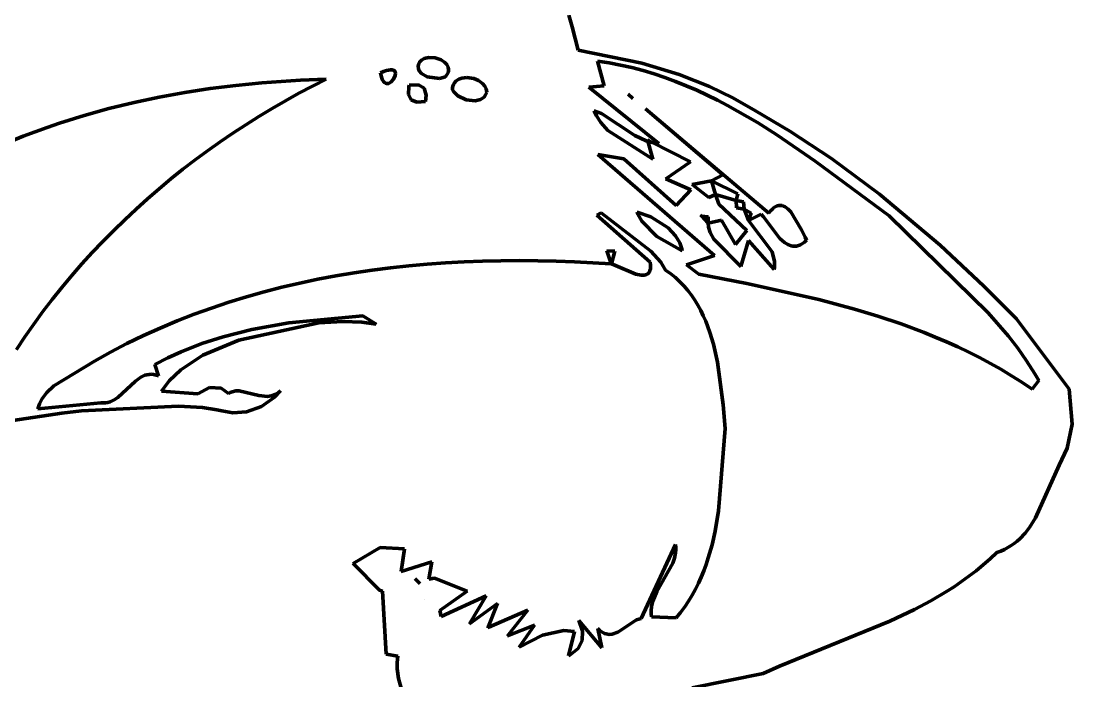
# Model space of a CAD drawing. Header units: millimetres. Extents: x 0 to 10.4, y 0 to 8.6.
# Drawn here: x 6.874 to 8.348, y 3.354 to 4.279 of the extents above; entities that cross this region are included whole.
import ezdxf

# ---------------------------------------------------------------- set-up
doc = ezdxf.new("R2010")
doc.units = ezdxf.units.MM
doc.layers.add('color#010101ff', color=7, linetype='CONTINUOUS', lineweight=100)
doc.layers.add('color#ffffffff', color=7, linetype='CONTINUOUS', lineweight=100)

msp = doc.modelspace()

# ---------------------------------------------------------------- linework, layer by layer
at = {"layer": 'color#010101ff'}
for p, q in [((7.6422, 4.2873), (7.6468, 4.2711)), ((7.6468, 4.2711), (7.6512, 4.2548)), ((7.6512, 4.2548), (7.6552, 4.2384)), ((7.6552, 4.2384), (7.7447, 4.2203)), ((7.4317, 4.2194), (7.4309, 4.2157)), ((7.4325, 4.2214), (7.4317, 4.2194)), ((7.4355, 4.2244), (7.4325, 4.2214)), ((7.4391, 4.2265), (7.4355, 4.2244)), ((7.4454, 4.2281), (7.4391, 4.2265)), ((7.4545, 4.2277), (7.4454, 4.2281)), ((7.463, 4.2246), (7.4545, 4.2277)), ((7.4683, 4.221), (7.463, 4.2246)), ((7.4709, 4.218), (7.4683, 4.221)), ((7.4727, 4.2147), (7.4709, 4.218)), ((7.6987, 4.2205), (7.6825, 4.223)), ((7.6825, 4.223), (7.6918, 4.1884)), ((7.7148, 4.2175), (7.6987, 4.2205)), ((7.7306, 4.2139), (7.7148, 4.2175)), ((7.7447, 4.2203), (7.7971, 4.2043)), ((7.3824, 4.2083), (7.3782, 4.2064)), ((7.3782, 4.2064), (7.3789, 4.2023)), ((7.3789, 4.2023), (7.3798, 4.199)), ((7.3862, 4.2097), (7.3824, 4.2083)), ((7.3893, 4.2105), (7.3862, 4.2097)), ((7.392, 4.2109), (7.3893, 4.2105)), ((7.3942, 4.2109), (7.392, 4.2109)), ((7.396, 4.2104), (7.3942, 4.2109)), ((7.3973, 4.2097), (7.396, 4.2104)), ((7.3964, 4.1976), (7.3987, 4.2027)), ((7.3983, 4.2087), (7.3973, 4.2097)), ((7.3988, 4.2074), (7.3983, 4.2087)), ((7.3987, 4.2027), (7.3991, 4.206)), ((7.3991, 4.206), (7.3988, 4.2074)), ((7.4309, 4.2157), (7.4311, 4.2123)), ((7.4311, 4.2123), (7.4323, 4.2093)), ((7.4323, 4.2093), (7.4354, 4.2054)), ((7.4354, 4.2054), (7.4434, 4.2007)), ((7.461, 4.1985), (7.4691, 4.2011)), ((7.4691, 4.2011), (7.4707, 4.2031)), ((7.4707, 4.2031), (7.4719, 4.2052)), ((7.4719, 4.2052), (7.4727, 4.2072)), ((7.4733, 4.2111), (7.4727, 4.2147)), ((7.4727, 4.2072), (7.4732, 4.2091)), ((7.4732, 4.2091), (7.4733, 4.2111)), ((7.7463, 4.2097), (7.7306, 4.2139)), ((7.7617, 4.2051), (7.7463, 4.2097)), ((7.7769, 4.2), (7.7617, 4.2051)), ((7.7971, 4.2043), (7.8395, 4.1875)), ((7.1753, 4.1889), (7.1393, 4.1844)), ((7.2114, 4.1925), (7.1753, 4.1889)), ((7.2656, 4.1962), (7.2114, 4.1925)), ((7.2635, 4.1778), (7.2825, 4.1879)), ((7.3018, 4.1977), (7.2656, 4.1962)), ((7.2825, 4.1879), (7.3018, 4.1977)), ((7.3798, 4.199), (7.3809, 4.1963)), ((7.3809, 4.1963), (7.3821, 4.1943)), ((7.3821, 4.1943), (7.3835, 4.1928)), ((7.3835, 4.1928), (7.3849, 4.1919)), ((7.3849, 4.1919), (7.3864, 4.1914)), ((7.3864, 4.1914), (7.388, 4.1914)), ((7.388, 4.1914), (7.3895, 4.1918)), ((7.3895, 4.1918), (7.3925, 4.1934)), ((7.3925, 4.1934), (7.3964, 4.1976)), ((7.4179, 4.1874), (7.4174, 4.1761)), ((7.4183, 4.1893), (7.4179, 4.1874)), ((7.4313, 4.1896), (7.4183, 4.1893)), ((7.4391, 4.1849), (7.4313, 4.1896)), ((7.4434, 4.2007), (7.461, 4.1985)), ((7.4796, 4.1879), (7.4791, 4.1854)), ((7.4804, 4.19), (7.4796, 4.1879)), ((7.4815, 4.192), (7.4804, 4.19)), ((7.4843, 4.1952), (7.4815, 4.192)), ((7.4879, 4.1976), (7.4843, 4.1952)), ((7.492, 4.1991), (7.4879, 4.1976)), ((7.499, 4.2), (7.492, 4.1991)), ((7.5087, 4.1986), (7.499, 4.2)), ((7.5155, 4.1957), (7.5087, 4.1986)), ((7.5213, 4.1915), (7.5155, 4.1957)), ((7.5242, 4.1879), (7.5213, 4.1915)), ((7.5263, 4.1839), (7.5242, 4.1879)), ((7.6918, 4.1884), (7.6704, 4.1863)), ((7.6704, 4.1863), (7.7685, 4.1075)), ((7.792, 4.1945), (7.7769, 4.2)), ((7.8069, 4.1885), (7.792, 4.1945)), ((7.8216, 4.1821), (7.8069, 4.1885)), ((7.8395, 4.1875), (7.8723, 4.1716)), ((7.0678, 4.1724), (7.0323, 4.165)), ((7.1034, 4.1789), (7.0678, 4.1724)), ((7.1393, 4.1844), (7.1034, 4.1789)), ((7.2446, 4.1673), (7.2635, 4.1778)), ((7.4174, 4.1761), (7.421, 4.1689)), ((7.4419, 4.1751), (7.4391, 4.1849)), ((7.4409, 4.1664), (7.4419, 4.1751)), ((7.4791, 4.1854), (7.4789, 4.1828)), ((7.4789, 4.1828), (7.4808, 4.1797)), ((7.4808, 4.1797), (7.4865, 4.1742)), ((7.4865, 4.1742), (7.4982, 4.1686)), ((7.5185, 4.1692), (7.5232, 4.1724)), ((7.5232, 4.1724), (7.5255, 4.1755)), ((7.5255, 4.1755), (7.5272, 4.1793)), ((7.5269, 4.1816), (7.5263, 4.1839)), ((7.5272, 4.1793), (7.5269, 4.1816)), ((7.7255, 4.1766), (7.7318, 4.1706)), ((7.7318, 4.1706), (7.7255, 4.1766)), ((7.8362, 4.1754), (7.8216, 4.1821)), ((7.8506, 4.1683), (7.8362, 4.1754)), ((7.0323, 4.165), (6.9971, 4.1564)), ((7.2259, 4.1565), (7.2446, 4.1673)), ((7.421, 4.1689), (7.4289, 4.1656)), ((7.4289, 4.1656), (7.4409, 4.1664)), ((7.4982, 4.1686), (7.5109, 4.1672)), ((7.5109, 4.1672), (7.5185, 4.1692)), ((7.8648, 4.1608), (7.8506, 4.1683)), ((7.8789, 4.153), (7.8648, 4.1608)), ((7.8723, 4.1716), (7.904, 4.1532)), ((6.9623, 4.1468), (6.9277, 4.136)), ((6.9971, 4.1564), (6.9623, 4.1468)), ((7.1891, 4.1338), (7.2074, 4.1453)), ((7.2074, 4.1453), (7.2259, 4.1565)), ((7.688, 4.1495), (7.6779, 4.1531)), ((7.6779, 4.1531), (7.6811, 4.1461)), ((7.6811, 4.1461), (7.6871, 4.1367)), ((7.7349, 4.1187), (7.688, 4.1495)), ((7.7496, 4.1559), (7.9226, 4.0096)), ((7.8581, 4.0636), (7.7496, 4.1559)), ((7.9068, 4.1367), (7.8789, 4.153)), ((7.904, 4.1532), (7.9522, 4.1248)), ((6.9106, 4.1301), (6.8936, 4.124)), ((6.9277, 4.136), (6.9106, 4.1301)), ((7.171, 4.1219), (7.1891, 4.1338)), ((7.6871, 4.1367), (7.6969, 4.1258)), ((7.9341, 4.1194), (7.9068, 4.1367)), ((6.8767, 4.1175), (6.8599, 4.1107)), ((6.8936, 4.124), (6.8767, 4.1175)), ((7.1531, 4.1097), (7.171, 4.1219)), ((7.6969, 4.1258), (7.7599, 4.0853)), ((7.7505, 4.1111), (7.7349, 4.1187)), ((7.9877, 4.0826), (7.9341, 4.1194)), ((7.9522, 4.1248), (8.0105, 4.0865)), ((7.1355, 4.0972), (7.1531, 4.1097)), ((7.761, 4.1083), (7.7505, 4.1111)), ((7.7599, 4.0853), (7.7527, 4.1126)), ((7.7527, 4.1126), (7.7578, 4.1099)), ((7.7578, 4.1099), (7.8128, 4.0815)), ((7.7685, 4.1075), (7.761, 4.1083)), ((7.101, 4.0712), (7.1181, 4.0844)), ((7.1181, 4.0844), (7.1355, 4.0972)), ((7.7192, 4.0857), (7.6829, 4.0921)), ((7.6829, 4.0921), (7.8464, 3.9503)), ((7.7927, 4.0204), (7.7192, 4.0857)), ((8.0105, 4.0865), (8.0778, 4.0366)), ((7.0841, 4.0577), (7.101, 4.0712)), ((7.8128, 4.0815), (7.7782, 4.0578)), ((8.0916, 4.0058), (7.9877, 4.0826)), ((7.0675, 4.0439), (7.0841, 4.0577)), ((7.7782, 4.0578), (7.8135, 4.0423)), ((7.8152, 4.0497), (7.8421, 4.0552)), ((7.8421, 4.0552), (7.8581, 4.0636)), ((7.8794, 4.0367), (7.8421, 4.0552)), ((7.8421, 4.0552), (7.8479, 4.0361)), ((7.0511, 4.0298), (7.0675, 4.0439)), ((7.8135, 4.0423), (7.7927, 4.0204)), ((7.8386, 4.0317), (7.8152, 4.0497)), ((7.0351, 4.0153), (7.0511, 4.0298)), ((7.8479, 4.0361), (7.8386, 4.0317)), ((7.8479, 4.0361), (7.877, 4.0277)), ((7.8524, 4.0224), (7.8479, 4.0361)), ((7.877, 4.0277), (7.8794, 4.0367)), ((7.887, 4.0254), (7.877, 4.0277)), ((7.877, 4.0277), (7.8773, 4.0173)), ((7.8879, 4.0151), (7.887, 4.0254)), ((8.0778, 4.0366), (8.1632, 3.9647)), ((7.0193, 4.0005), (7.0351, 4.0153)), ((7.6873, 4.0103), (7.6815, 4.0068)), ((7.7574, 3.9566), (7.6873, 4.0103)), ((7.7382, 4.0109), (7.7391, 4.0084)), ((7.7572, 4.0047), (7.7382, 4.0109)), ((7.892, 3.9852), (7.8524, 4.0224)), ((7.8773, 4.0173), (7.8879, 4.0151)), ((7.8979, 4.0097), (7.8879, 4.0151)), ((7.8879, 4.0151), (7.8941, 3.9995)), ((7.8941, 3.9995), (7.8979, 4.0097)), ((7.9226, 4.0096), (7.9251, 4.0129)), ((7.9251, 4.0129), (7.9276, 4.0155)), ((7.9276, 4.0155), (7.9299, 4.0175)), ((7.9299, 4.0175), (7.9323, 4.019)), ((7.9323, 4.019), (7.9346, 4.02)), ((7.9346, 4.02), (7.9369, 4.0206)), ((7.9369, 4.0206), (7.9391, 4.0206)), ((7.9391, 4.0206), (7.9413, 4.0203)), ((7.9413, 4.0203), (7.9434, 4.0196)), ((7.9434, 4.0196), (7.9455, 4.0185)), ((7.9455, 4.0185), (7.9496, 4.0155)), ((7.9496, 4.0155), (7.9535, 4.0114)), ((7.9535, 4.0114), (7.9683, 3.9864)), ((7.0038, 3.9855), (7.0193, 4.0005)), ((7.6815, 4.0068), (7.7561, 3.9409)), ((7.7391, 4.0084), (7.7444, 3.9986)), ((7.7444, 3.9986), (7.7656, 3.9769)), ((7.7813, 3.9893), (7.7572, 4.0047)), ((7.8285, 4.0053), (7.8267, 4.0069)), ((7.8267, 4.0069), (7.8285, 4.0053)), ((7.8285, 4.0053), (7.8376, 4.0048)), ((7.8374, 3.9958), (7.8285, 4.0053)), ((7.8376, 4.0048), (7.8374, 3.9958)), ((7.8374, 3.9958), (7.8564, 3.9998)), ((7.838, 3.9902), (7.8374, 3.9958)), ((7.8564, 3.9998), (7.8757, 3.9657)), ((7.9121, 4.0084), (7.8941, 3.9995)), ((7.8941, 3.9995), (7.9275, 3.9554)), ((7.9154, 4.0044), (7.9121, 4.0084)), ((7.9381, 3.9743), (7.9154, 4.0044)), ((8.2305, 3.8698), (8.0916, 4.0058)), ((6.9887, 3.9701), (7.0038, 3.9855)), ((7.7919, 3.978), (7.7813, 3.9893)), ((7.8404, 3.9825), (7.838, 3.9902)), ((7.8456, 3.9734), (7.8404, 3.9825)), ((7.8757, 3.9657), (7.892, 3.9852)), ((7.9683, 3.9864), (7.9735, 3.9759)), ((6.9738, 3.9544), (6.9887, 3.9701)), ((7.7656, 3.9769), (7.801, 3.9571)), ((7.798, 3.9679), (7.7919, 3.978)), ((7.8006, 3.9598), (7.798, 3.9679)), ((7.8836, 3.9347), (7.8456, 3.9734)), ((7.8941, 3.9715), (7.8836, 3.9347)), ((7.9303, 3.9305), (7.8941, 3.9715)), ((7.9447, 3.9684), (7.9381, 3.9743)), ((7.9492, 3.9656), (7.9447, 3.9684)), ((7.9541, 3.9638), (7.9492, 3.9656)), ((7.9671, 3.9655), (7.9644, 3.9644)), ((7.9699, 3.9671), (7.9671, 3.9655)), ((7.9728, 3.9691), (7.9699, 3.9671)), ((7.9757, 3.9717), (7.9728, 3.9691)), ((7.9735, 3.9759), (7.9757, 3.9717)), ((6.9593, 3.9385), (6.9738, 3.9544)), ((7.7068, 3.9564), (7.6954, 3.9567)), ((7.6954, 3.9567), (7.7015, 3.9386)), ((7.7018, 3.9385), (7.7068, 3.9564)), ((7.7711, 3.9409), (7.7574, 3.9566)), ((7.801, 3.9571), (7.8006, 3.9598)), ((7.9275, 3.9554), (7.9307, 3.9421)), ((7.9565, 3.9634), (7.9541, 3.9638)), ((7.9591, 3.9633), (7.9565, 3.9634)), ((7.9617, 3.9636), (7.9591, 3.9633)), ((7.9644, 3.9644), (7.9617, 3.9636)), ((8.1632, 3.9647), (8.2243, 3.9073)), ((6.9451, 3.9222), (6.9593, 3.9385)), ((7.4179, 3.9359), (7.3921, 3.9331)), ((7.4436, 3.9382), (7.4179, 3.9359)), ((7.4694, 3.9401), (7.4436, 3.9382)), ((7.4953, 3.9415), (7.4694, 3.9401)), ((7.5211, 3.9425), (7.4953, 3.9415)), ((7.547, 3.9431), (7.5211, 3.9425)), ((7.5729, 3.9433), (7.547, 3.9431)), ((7.5987, 3.9431), (7.5729, 3.9433)), ((7.6245, 3.9425), (7.5987, 3.9431)), ((7.6502, 3.9415), (7.6245, 3.9425)), ((7.6759, 3.9402), (7.6502, 3.9415)), ((7.7015, 3.9386), (7.6759, 3.9402)), ((7.7076, 3.9361), (7.7018, 3.9385)), ((7.736, 3.9243), (7.7076, 3.9361)), ((7.7561, 3.9409), (7.7566, 3.9374)), ((7.7566, 3.9374), (7.7567, 3.9344)), ((7.7779, 3.93), (7.7711, 3.9409)), ((7.8464, 3.9503), (7.8071, 3.9371)), ((7.8071, 3.9371), (7.8247, 3.924)), ((7.9307, 3.9421), (7.9307, 3.9335)), ((6.9312, 3.9056), (6.9451, 3.9222)), ((7.3155, 3.9218), (7.2901, 3.917)), ((7.3409, 3.926), (7.3155, 3.9218)), ((7.3665, 3.9298), (7.3409, 3.926)), ((7.3921, 3.9331), (7.3665, 3.9298)), ((7.7434, 3.9229), (7.736, 3.9243)), ((7.7477, 3.9229), (7.7434, 3.9229)), ((7.7496, 3.9233), (7.7477, 3.9229)), ((7.7513, 3.9239), (7.7496, 3.9233)), ((7.7529, 3.9248), (7.7513, 3.9239)), ((7.7542, 3.926), (7.7529, 3.9248)), ((7.7552, 3.9276), (7.7542, 3.926)), ((7.756, 3.9294), (7.7552, 3.9276)), ((7.7565, 3.9317), (7.756, 3.9294)), ((7.7567, 3.9344), (7.7565, 3.9317)), ((7.785, 3.9248), (7.7779, 3.93)), ((7.7917, 3.9193), (7.785, 3.9248)), ((7.8247, 3.924), (7.8918, 3.9111)), ((7.9307, 3.9335), (7.9303, 3.9305)), ((7.2649, 3.9117), (7.2398, 3.9058)), ((7.2901, 3.917), (7.2649, 3.9117)), ((7.7979, 3.9135), (7.7917, 3.9193)), ((7.8037, 3.9074), (7.7979, 3.9135)), ((7.8091, 3.9011), (7.8037, 3.9074)), ((7.8918, 3.9111), (7.9927, 3.8887)), ((8.2243, 3.9073), (8.2701, 3.8616)), ((6.9177, 3.8888), (6.9312, 3.9056)), ((7.1901, 3.8924), (7.1655, 3.8849)), ((7.2149, 3.8994), (7.1901, 3.8924)), ((7.2398, 3.9058), (7.2149, 3.8994)), ((7.8142, 3.8945), (7.8091, 3.9011)), ((7.8189, 3.8876), (7.8142, 3.8945)), ((6.9046, 3.8716), (6.9177, 3.8888)), ((7.1655, 3.8849), (7.1411, 3.8767)), ((7.8232, 3.8805), (7.8189, 3.8876)), ((7.8272, 3.8732), (7.8232, 3.8805)), ((7.9927, 3.8887), (8.0427, 3.8753)), ((6.8918, 3.8542), (6.9046, 3.8716)), ((7.1169, 3.868), (7.0929, 3.8586)), ((7.1411, 3.8767), (7.1169, 3.868)), ((7.2493, 3.8559), (7.3533, 3.8657)), ((7.3533, 3.8657), (7.3721, 3.8539)), ((7.8308, 3.8658), (7.8272, 3.8732)), ((7.8342, 3.8581), (7.8308, 3.8658)), ((8.0427, 3.8753), (8.0756, 3.8653)), ((8.0756, 3.8653), (8.1082, 3.8544)), ((8.2587, 3.8372), (8.2305, 3.8698)), ((6.8793, 3.8365), (6.8918, 3.8542)), ((7.0691, 3.8486), (7.0456, 3.838)), ((7.0929, 3.8586), (7.0691, 3.8486)), ((7.2914, 3.856), (7.1795, 3.8315)), ((7.1977, 3.8465), (7.2493, 3.8559)), ((7.325, 3.858), (7.2914, 3.856)), ((7.3519, 3.8567), (7.325, 3.858)), ((7.3721, 3.8539), (7.3519, 3.8567)), ((7.8401, 3.8423), (7.8342, 3.8581)), ((8.1082, 3.8544), (8.1404, 3.8425)), ((8.2701, 3.8616), (8.3437, 3.7629)), ((6.8673, 3.8185), (6.8793, 3.8365)), ((7.0456, 3.838), (7.0223, 3.8267)), ((7.1276, 3.8267), (7.1573, 3.8362)), ((7.1573, 3.8362), (7.1977, 3.8465)), ((7.845, 3.826), (7.8401, 3.8423)), ((8.1404, 3.8425), (8.1562, 3.836)), ((8.1562, 3.836), (8.172, 3.8293)), ((8.2718, 3.8202), (8.2587, 3.8372)), ((7.0223, 3.8267), (6.9994, 3.8147)), ((7.0986, 3.8154), (7.1276, 3.8267)), ((7.1795, 3.8315), (7.1288, 3.8104)), ((7.8507, 3.8009), (7.845, 3.826)), ((8.172, 3.8293), (8.1876, 3.8223)), ((8.1876, 3.8223), (8.203, 3.8149)), ((8.2843, 3.8026), (8.2718, 3.8202)), ((6.9994, 3.8147), (6.9767, 3.8021)), ((7.0613, 3.7974), (7.0798, 3.8069)), ((7.0798, 3.8069), (7.0986, 3.8154)), ((7.1288, 3.8104), (7.0981, 3.7902)), ((8.203, 3.8149), (8.2183, 3.8072)), ((8.2183, 3.8072), (8.2334, 3.7991)), ((6.9767, 3.8021), (6.9197, 3.7676)), ((7.0668, 3.7815), (7.0613, 3.7974)), ((7.0981, 3.7902), (7.0818, 3.7746)), ((7.8586, 3.7411), (7.8507, 3.8009)), ((8.2334, 3.7991), (8.2483, 3.7907)), ((8.2483, 3.7907), (8.263, 3.7818)), ((8.296, 3.7843), (8.2843, 3.8026)), ((7.0098, 3.7512), (7.0343, 3.7743)), ((7.0343, 3.7743), (7.042, 3.7798)), ((7.042, 3.7798), (7.0475, 3.7823)), ((7.0475, 3.7823), (7.0504, 3.7831)), ((7.0504, 3.7831), (7.0534, 3.7836)), ((7.0534, 3.7836), (7.0566, 3.7837)), ((7.0566, 3.7837), (7.0598, 3.7834)), ((7.0598, 3.7834), (7.0633, 3.7827)), ((7.0633, 3.7827), (7.0668, 3.7815)), ((7.0818, 3.7746), (7.0709, 3.7602)), ((8.263, 3.7818), (8.2775, 3.7726)), ((8.2918, 3.7629), (8.3015, 3.7749)), ((8.3015, 3.7749), (8.296, 3.7843)), ((6.9197, 3.7676), (6.9094, 3.7576)), ((7.0709, 3.7602), (7.1218, 3.7562)), ((7.1218, 3.7562), (7.1381, 3.7652)), ((7.1381, 3.7652), (7.1546, 3.7641)), ((7.1546, 3.7641), (7.1646, 3.7566)), ((7.1672, 3.758), (7.1698, 3.7591)), ((7.1698, 3.7591), (7.1749, 3.7604)), ((7.1749, 3.7604), (7.18, 3.7607)), ((7.18, 3.7607), (7.2072, 3.7542)), ((7.2376, 3.7604), (7.2291, 3.7511)), ((7.235, 3.7584), (7.2376, 3.7604)), ((8.2775, 3.7726), (8.2918, 3.7629)), ((8.3437, 3.7629), (8.3479, 3.7138)), ((6.9031, 3.7488), (6.8998, 3.7423)), ((6.9094, 3.7576), (6.9031, 3.7488)), ((6.9925, 3.7437), (6.9956, 3.7442)), ((6.9956, 3.7442), (6.9987, 3.7451)), ((6.9987, 3.7451), (7.0044, 3.7477)), ((7.0044, 3.7477), (7.0098, 3.7512)), ((7.1646, 3.7566), (7.1672, 3.758)), ((7.2072, 3.7542), (7.2196, 3.7527)), ((7.2291, 3.7511), (7.2109, 3.7384)), ((7.2196, 3.7527), (7.2247, 3.7535)), ((7.2247, 3.7535), (7.2298, 3.7553)), ((7.2298, 3.7553), (7.2324, 3.7566)), ((7.2324, 3.7566), (7.235, 3.7584)), ((6.8973, 3.7351), (6.9857, 3.7438)), ((6.8998, 3.7423), (6.8973, 3.7351)), ((6.9587, 3.7324), (6.9312, 3.7292)), ((7.0945, 3.739), (6.9587, 3.7324)), ((6.9857, 3.7438), (6.9892, 3.7435)), ((6.9892, 3.7435), (6.9925, 3.7437)), ((7.1284, 3.7372), (7.0945, 3.739)), ((7.1486, 3.7341), (7.1284, 3.7372)), ((7.1553, 3.7326), (7.1486, 3.7341)), ((7.171, 3.7298), (7.1553, 3.7326)), ((7.1899, 3.7311), (7.171, 3.7298)), ((7.2109, 3.7384), (7.1899, 3.7311)), ((7.8614, 3.7079), (7.8586, 3.7411)), ((6.9312, 3.7292), (6.8624, 3.719)), ((7.852, 3.5923), (7.8614, 3.7079)), ((8.3479, 3.7138), (8.3413, 3.6803)), ((8.3413, 3.6803), (8.3301, 3.6562)), ((8.3301, 3.6562), (8.2969, 3.5825)), ((7.8472, 3.5636), (7.852, 3.5923)), ((8.2969, 3.5825), (8.2884, 3.569)), ((8.2884, 3.569), (8.282, 3.5608)), ((7.843, 3.5447), (7.8472, 3.5636)), ((8.2749, 3.5532), (8.271, 3.5497)), ((8.282, 3.5608), (8.2749, 3.5532)), ((7.3396, 3.5186), (7.3775, 3.5407)), ((7.3775, 3.5407), (7.4119, 3.5389)), ((7.4119, 3.5389), (7.407, 3.5072)), ((7.7437, 3.4413), (7.792, 3.5451)), ((7.792, 3.5451), (7.7923, 3.5411)), ((7.7923, 3.5411), (7.7923, 3.5371)), ((7.8378, 3.5262), (7.843, 3.5447)), ((8.2531, 3.5382), (8.248, 3.5359)), ((8.258, 3.5407), (8.2531, 3.5382)), ((8.2626, 3.5435), (8.258, 3.5407)), ((8.2669, 3.5465), (8.2626, 3.5435)), ((8.271, 3.5497), (8.2669, 3.5465)), ((7.7905, 3.5259), (7.7881, 3.5188)), ((7.7919, 3.5333), (7.7905, 3.5259)), ((7.7923, 3.5371), (7.7919, 3.5333)), ((7.8347, 3.5172), (7.8378, 3.5262)), ((8.2331, 3.525), (8.2234, 3.5164)), ((8.2426, 3.534), (8.2331, 3.525)), ((8.248, 3.5359), (8.2426, 3.534)), ((7.3766, 3.4809), (7.3396, 3.5186)), ((7.407, 3.5072), (7.4502, 3.5206)), ((7.4502, 3.5206), (7.4456, 3.4966)), ((7.7881, 3.5188), (7.7658, 3.479)), ((7.8315, 3.5082), (7.8347, 3.5172)), ((8.2135, 3.5083), (8.2034, 3.5004)), ((8.2234, 3.5164), (8.2135, 3.5083)), ((7.4266, 3.4967), (7.4319, 3.4917)), ((7.4334, 3.4902), (7.4266, 3.4967)), ((7.4456, 3.4966), (7.4537, 3.4976)), ((7.4537, 3.4976), (7.4997, 3.4797)), ((7.8239, 3.4907), (7.8279, 3.4994)), ((7.8279, 3.4994), (7.8315, 3.5082)), ((8.2034, 3.5004), (8.193, 3.4929)), ((7.3807, 3.4797), (7.3766, 3.4809)), ((7.386, 3.3914), (7.3807, 3.4797)), ((7.4319, 3.4917), (7.4334, 3.4902)), ((7.4997, 3.4797), (7.4613, 3.4526)), ((7.7658, 3.479), (7.76, 3.4656)), ((7.815, 3.4738), (7.8197, 3.4822)), ((7.8197, 3.4822), (7.8239, 3.4907)), ((8.1718, 3.4789), (8.1498, 3.466)), ((8.1825, 3.4858), (8.1718, 3.4789)), ((8.193, 3.4929), (8.1825, 3.4858)), ((7.4393, 3.4682), (7.4393, 3.4682)), ((7.4631, 3.4441), (7.5262, 3.4732)), ((7.5262, 3.4732), (7.5027, 3.4338)), ((7.76, 3.4656), (7.7583, 3.4586)), ((7.8047, 3.4576), (7.81, 3.4656)), ((7.81, 3.4656), (7.815, 3.4738)), ((8.1498, 3.466), (8.1272, 3.454)), ((7.4613, 3.4526), (7.4631, 3.4441)), ((7.5027, 3.4338), (7.5419, 3.4621)), ((7.5419, 3.4621), (7.5286, 3.4283)), ((7.5301, 3.4289), (7.5846, 3.4529)), ((7.5846, 3.4529), (7.5562, 3.417)), ((7.7583, 3.4586), (7.7576, 3.4513)), ((7.7576, 3.4513), (7.7577, 3.4475)), ((7.7927, 3.4422), (7.7989, 3.4498)), ((7.7989, 3.4498), (7.8047, 3.4576)), ((8.1272, 3.454), (8.0925, 3.4375)), ((7.6613, 3.4233), (7.6561, 3.4384)), ((7.6561, 3.4384), (7.6886, 3.4002)), ((7.7108, 3.4222), (7.7371, 3.4394)), ((7.7371, 3.4394), (7.7437, 3.4413)), ((7.7577, 3.4475), (7.7581, 3.4437)), ((7.7581, 3.4437), (7.7927, 3.4422)), ((8.0925, 3.4375), (7.9378, 3.3746)), ((7.5286, 3.4283), (7.5301, 3.4289)), ((7.5562, 3.417), (7.5939, 3.4317)), ((7.5939, 3.4317), (7.5723, 3.4011)), ((7.6054, 3.4177), (7.6353, 3.4246)), ((7.6353, 3.4246), (7.6499, 3.4231)), ((7.6499, 3.4231), (7.6417, 3.3887)), ((7.661, 3.4102), (7.6613, 3.4233)), ((7.6886, 3.4002), (7.6828, 3.4273)), ((7.6828, 3.4273), (7.6852, 3.425)), ((7.6852, 3.425), (7.6875, 3.4231)), ((7.6875, 3.4231), (7.6898, 3.4216)), ((7.6898, 3.4216), (7.6921, 3.4204)), ((7.6921, 3.4204), (7.6943, 3.4196)), ((7.7028, 3.4191), (7.7108, 3.4222)), ((7.5723, 3.4011), (7.6054, 3.4177)), ((7.6552, 3.399), (7.661, 3.4102)), ((7.6943, 3.4196), (7.6986, 3.4188)), ((7.6986, 3.4188), (7.7028, 3.4191)), ((7.4022, 3.3885), (7.386, 3.3914)), ((7.6438, 3.3898), (7.6552, 3.399)), ((7.4014, 3.3795), (7.4022, 3.3885)), ((7.4015, 3.3706), (7.4014, 3.3795)), ((7.6417, 3.3887), (7.6438, 3.3898)), ((7.4033, 3.3573), (7.4015, 3.3706)), ((7.9146, 3.3643), (7.8151, 3.3438)), ((7.9378, 3.3746), (7.9146, 3.3643)), ((7.4081, 3.3401), (7.4033, 3.3573))]:
    msp.add_line(p, q, dxfattribs=at)
at = {"layer": 'color#ffffffff'}
for p, q in [((7.6468, 4.2711), (7.6422, 4.2873)), ((7.6512, 4.2548), (7.6468, 4.2711)), ((7.6552, 4.2384), (7.6512, 4.2548)), ((7.7447, 4.2203), (7.6552, 4.2384)), ((7.4309, 4.2157), (7.4317, 4.2194)), ((7.4317, 4.2194), (7.4325, 4.2214)), ((7.4325, 4.2214), (7.4355, 4.2244)), ((7.4355, 4.2244), (7.4391, 4.2265)), ((7.4391, 4.2265), (7.4454, 4.2281)), ((7.4454, 4.2281), (7.4545, 4.2277)), ((7.4545, 4.2277), (7.463, 4.2246)), ((7.463, 4.2246), (7.4683, 4.221)), ((7.4683, 4.221), (7.4709, 4.218)), ((7.4709, 4.218), (7.4727, 4.2147)), ((7.6918, 4.1884), (7.6825, 4.223)), ((7.6825, 4.223), (7.6987, 4.2205)), ((7.6987, 4.2205), (7.7148, 4.2175)), ((7.7148, 4.2175), (7.7306, 4.2139)), ((7.7971, 4.2043), (7.7447, 4.2203)), ((7.3782, 4.2064), (7.3824, 4.2083)), ((7.3789, 4.2023), (7.3782, 4.2064)), ((7.3798, 4.199), (7.3789, 4.2023)), ((7.3824, 4.2083), (7.3862, 4.2097)), ((7.3862, 4.2097), (7.3893, 4.2105)), ((7.3893, 4.2105), (7.392, 4.2109)), ((7.392, 4.2109), (7.3942, 4.2109)), ((7.3942, 4.2109), (7.396, 4.2104)), ((7.396, 4.2104), (7.3973, 4.2097)), ((7.3987, 4.2027), (7.3964, 4.1976)), ((7.3973, 4.2097), (7.3983, 4.2087)), ((7.3983, 4.2087), (7.3988, 4.2074)), ((7.3991, 4.206), (7.3987, 4.2027)), ((7.3988, 4.2074), (7.3991, 4.206)), ((7.4311, 4.2123), (7.4309, 4.2157)), ((7.4323, 4.2093), (7.4311, 4.2123)), ((7.4354, 4.2054), (7.4323, 4.2093)), ((7.4434, 4.2007), (7.4354, 4.2054)), ((7.4691, 4.2011), (7.461, 4.1985)), ((7.4707, 4.2031), (7.4691, 4.2011)), ((7.4719, 4.2052), (7.4707, 4.2031)), ((7.4727, 4.2072), (7.4719, 4.2052)), ((7.4727, 4.2147), (7.4733, 4.2111)), ((7.4732, 4.2091), (7.4727, 4.2072)), ((7.4733, 4.2111), (7.4732, 4.2091)), ((7.7306, 4.2139), (7.7463, 4.2097)), ((7.7463, 4.2097), (7.7617, 4.2051)), ((7.7617, 4.2051), (7.7769, 4.2)), ((7.8395, 4.1875), (7.7971, 4.2043)), ((7.1393, 4.1844), (7.1753, 4.1889)), ((7.1753, 4.1889), (7.2114, 4.1925)), ((7.2114, 4.1925), (7.2656, 4.1962)), ((7.2825, 4.1879), (7.2635, 4.1778)), ((7.2656, 4.1962), (7.3018, 4.1977)), ((7.3018, 4.1977), (7.2825, 4.1879)), ((7.3809, 4.1963), (7.3798, 4.199)), ((7.3821, 4.1943), (7.3809, 4.1963)), ((7.3835, 4.1928), (7.3821, 4.1943)), ((7.3849, 4.1919), (7.3835, 4.1928)), ((7.3864, 4.1914), (7.3849, 4.1919)), ((7.388, 4.1914), (7.3864, 4.1914)), ((7.3895, 4.1918), (7.388, 4.1914)), ((7.3925, 4.1934), (7.3895, 4.1918)), ((7.3964, 4.1976), (7.3925, 4.1934)), ((7.4174, 4.1761), (7.4179, 4.1874)), ((7.4179, 4.1874), (7.4183, 4.1893)), ((7.4183, 4.1893), (7.4313, 4.1896)), ((7.4313, 4.1896), (7.4391, 4.1849)), ((7.461, 4.1985), (7.4434, 4.2007)), ((7.4791, 4.1854), (7.4796, 4.1879)), ((7.4796, 4.1879), (7.4804, 4.19)), ((7.4804, 4.19), (7.4815, 4.192)), ((7.4815, 4.192), (7.4843, 4.1952)), ((7.4843, 4.1952), (7.4879, 4.1976)), ((7.4879, 4.1976), (7.492, 4.1991)), ((7.492, 4.1991), (7.499, 4.2)), ((7.499, 4.2), (7.5087, 4.1986)), ((7.5087, 4.1986), (7.5155, 4.1957)), ((7.5155, 4.1957), (7.5213, 4.1915)), ((7.5213, 4.1915), (7.5242, 4.1879)), ((7.5242, 4.1879), (7.5263, 4.1839)), ((7.6704, 4.1863), (7.6918, 4.1884)), ((7.7685, 4.1075), (7.6704, 4.1863)), ((7.7769, 4.2), (7.792, 4.1945)), ((7.792, 4.1945), (7.8069, 4.1885)), ((7.8069, 4.1885), (7.8216, 4.1821)), ((7.8723, 4.1716), (7.8395, 4.1875)), ((7.0323, 4.165), (7.0678, 4.1724)), ((7.0678, 4.1724), (7.1034, 4.1789)), ((7.1034, 4.1789), (7.1393, 4.1844)), ((7.2635, 4.1778), (7.2446, 4.1673)), ((7.421, 4.1689), (7.4174, 4.1761)), ((7.4391, 4.1849), (7.4419, 4.1751)), ((7.4419, 4.1751), (7.4409, 4.1664)), ((7.4789, 4.1828), (7.4791, 4.1854)), ((7.4808, 4.1797), (7.4789, 4.1828)), ((7.4865, 4.1742), (7.4808, 4.1797)), ((7.4982, 4.1686), (7.4865, 4.1742)), ((7.5232, 4.1724), (7.5185, 4.1692)), ((7.5255, 4.1755), (7.5232, 4.1724)), ((7.5272, 4.1793), (7.5255, 4.1755)), ((7.5263, 4.1839), (7.5269, 4.1816)), ((7.5269, 4.1816), (7.5272, 4.1793)), ((7.7255, 4.1766), (7.7318, 4.1706)), ((7.7318, 4.1706), (7.7255, 4.1766)), ((7.8216, 4.1821), (7.8362, 4.1754)), ((7.8362, 4.1754), (7.8506, 4.1683)), ((6.9971, 4.1564), (7.0323, 4.165)), ((7.2446, 4.1673), (7.2259, 4.1565)), ((7.4289, 4.1656), (7.421, 4.1689)), ((7.4409, 4.1664), (7.4289, 4.1656)), ((7.5109, 4.1672), (7.4982, 4.1686)), ((7.5185, 4.1692), (7.5109, 4.1672)), ((7.8506, 4.1683), (7.8648, 4.1608)), ((7.8648, 4.1608), (7.8789, 4.153)), ((7.904, 4.1532), (7.8723, 4.1716)), ((6.9277, 4.136), (6.9623, 4.1468)), ((6.9623, 4.1468), (6.9971, 4.1564)), ((7.2074, 4.1453), (7.1891, 4.1338)), ((7.2259, 4.1565), (7.2074, 4.1453)), ((7.6811, 4.1461), (7.6779, 4.1531)), ((7.6779, 4.1531), (7.688, 4.1495)), ((7.6871, 4.1367), (7.6811, 4.1461)), ((7.688, 4.1495), (7.7349, 4.1187)), ((7.7496, 4.1559), (7.8581, 4.0636)), ((7.9226, 4.0096), (7.7496, 4.1559)), ((7.8789, 4.153), (7.9068, 4.1367)), ((7.9522, 4.1248), (7.904, 4.1532)), ((6.8936, 4.124), (6.9106, 4.1301)), ((6.9106, 4.1301), (6.9277, 4.136)), ((7.1891, 4.1338), (7.171, 4.1219)), ((7.6969, 4.1258), (7.6871, 4.1367)), ((7.9068, 4.1367), (7.9341, 4.1194)), ((6.8599, 4.1107), (6.8767, 4.1175)), ((6.8767, 4.1175), (6.8936, 4.124)), ((7.171, 4.1219), (7.1531, 4.1097)), ((7.7599, 4.0853), (7.6969, 4.1258)), ((7.7349, 4.1187), (7.7505, 4.1111)), ((7.9341, 4.1194), (7.9877, 4.0826)), ((8.0105, 4.0865), (7.9522, 4.1248)), ((7.1531, 4.1097), (7.1355, 4.0972)), ((7.7505, 4.1111), (7.761, 4.1083)), ((7.7578, 4.1099), (7.7527, 4.1126)), ((7.7527, 4.1126), (7.7599, 4.0853)), ((7.8128, 4.0815), (7.7578, 4.1099)), ((7.761, 4.1083), (7.7685, 4.1075)), ((7.1181, 4.0844), (7.101, 4.0712)), ((7.1355, 4.0972), (7.1181, 4.0844)), ((7.8464, 3.9503), (7.6829, 4.0921)), ((7.6829, 4.0921), (7.7192, 4.0857)), ((7.7192, 4.0857), (7.7927, 4.0204)), ((8.0778, 4.0366), (8.0105, 4.0865)), ((7.101, 4.0712), (7.0841, 4.0577)), ((7.7782, 4.0578), (7.8128, 4.0815)), ((7.9877, 4.0826), (8.0916, 4.0058)), ((7.0841, 4.0577), (7.0675, 4.0439)), ((7.8135, 4.0423), (7.7782, 4.0578)), ((7.8421, 4.0552), (7.8152, 4.0497)), ((7.8581, 4.0636), (7.8421, 4.0552)), ((7.8421, 4.0552), (7.8794, 4.0367)), ((7.8479, 4.0361), (7.8421, 4.0552)), ((7.0675, 4.0439), (7.0511, 4.0298)), ((7.7927, 4.0204), (7.8135, 4.0423)), ((7.8152, 4.0497), (7.8386, 4.0317)), ((7.0511, 4.0298), (7.0351, 4.0153)), ((7.8386, 4.0317), (7.8479, 4.0361)), ((7.8479, 4.0361), (7.8524, 4.0224)), ((7.877, 4.0277), (7.8479, 4.0361)), ((7.8794, 4.0367), (7.877, 4.0277)), ((7.877, 4.0277), (7.887, 4.0254)), ((7.8773, 4.0173), (7.877, 4.0277)), ((7.887, 4.0254), (7.8879, 4.0151)), ((8.1632, 3.9647), (8.0778, 4.0366)), ((7.0351, 4.0153), (7.0193, 4.0005)), ((7.6815, 4.0068), (7.6873, 4.0103)), ((7.6873, 4.0103), (7.7574, 3.9566)), ((7.7382, 4.0109), (7.7572, 4.0047)), ((7.7391, 4.0084), (7.7382, 4.0109)), ((7.8524, 4.0224), (7.892, 3.9852)), ((7.8879, 4.0151), (7.8773, 4.0173)), ((7.8879, 4.0151), (7.8979, 4.0097)), ((7.8941, 3.9995), (7.8879, 4.0151)), ((7.8979, 4.0097), (7.8941, 3.9995)), ((7.9251, 4.0129), (7.9226, 4.0096)), ((7.9276, 4.0155), (7.9251, 4.0129)), ((7.9299, 4.0175), (7.9276, 4.0155)), ((7.9323, 4.019), (7.9299, 4.0175)), ((7.9346, 4.02), (7.9323, 4.019)), ((7.9369, 4.0206), (7.9346, 4.02)), ((7.9391, 4.0206), (7.9369, 4.0206)), ((7.9413, 4.0203), (7.9391, 4.0206)), ((7.9434, 4.0196), (7.9413, 4.0203)), ((7.9455, 4.0185), (7.9434, 4.0196)), ((7.9496, 4.0155), (7.9455, 4.0185)), ((7.9535, 4.0114), (7.9496, 4.0155)), ((7.9683, 3.9864), (7.9535, 4.0114)), ((7.0193, 4.0005), (7.0038, 3.9855)), ((7.7561, 3.9409), (7.6815, 4.0068)), ((7.7444, 3.9986), (7.7391, 4.0084)), ((7.7656, 3.9769), (7.7444, 3.9986)), ((7.7572, 4.0047), (7.7813, 3.9893)), ((7.8285, 4.0053), (7.8267, 4.0069)), ((7.8267, 4.0069), (7.8285, 4.0053)), ((7.8285, 4.0053), (7.8374, 3.9958)), ((7.8376, 4.0048), (7.8285, 4.0053)), ((7.8374, 3.9958), (7.8376, 4.0048)), ((7.8564, 3.9998), (7.8374, 3.9958)), ((7.8374, 3.9958), (7.838, 3.9902)), ((7.8757, 3.9657), (7.8564, 3.9998)), ((7.8941, 3.9995), (7.9121, 4.0084)), ((7.9275, 3.9554), (7.8941, 3.9995)), ((7.9121, 4.0084), (7.9154, 4.0044)), ((7.9154, 4.0044), (7.9381, 3.9743)), ((8.0916, 4.0058), (8.2305, 3.8698)), ((7.0038, 3.9855), (6.9887, 3.9701)), ((7.7813, 3.9893), (7.7919, 3.978)), ((7.838, 3.9902), (7.8404, 3.9825)), ((7.8404, 3.9825), (7.8456, 3.9734)), ((7.892, 3.9852), (7.8757, 3.9657)), ((7.9735, 3.9759), (7.9683, 3.9864)), ((6.9887, 3.9701), (6.9738, 3.9544)), ((7.801, 3.9571), (7.7656, 3.9769)), ((7.7919, 3.978), (7.798, 3.9679)), ((7.798, 3.9679), (7.8006, 3.9598)), ((7.8456, 3.9734), (7.8836, 3.9347)), ((7.8836, 3.9347), (7.8941, 3.9715)), ((7.8941, 3.9715), (7.9303, 3.9305)), ((7.9381, 3.9743), (7.9447, 3.9684)), ((7.9447, 3.9684), (7.9492, 3.9656)), ((7.9492, 3.9656), (7.9541, 3.9638)), ((7.9644, 3.9644), (7.9671, 3.9655)), ((7.9671, 3.9655), (7.9699, 3.9671)), ((7.9699, 3.9671), (7.9728, 3.9691)), ((7.9728, 3.9691), (7.9757, 3.9717)), ((7.9757, 3.9717), (7.9735, 3.9759)), ((6.9738, 3.9544), (6.9593, 3.9385)), ((7.7015, 3.9386), (7.6954, 3.9567)), ((7.6954, 3.9567), (7.7068, 3.9564)), ((7.7068, 3.9564), (7.7018, 3.9385)), ((7.7574, 3.9566), (7.7711, 3.9409)), ((7.8006, 3.9598), (7.801, 3.9571)), ((7.9307, 3.9421), (7.9275, 3.9554)), ((7.9541, 3.9638), (7.9565, 3.9634)), ((7.9565, 3.9634), (7.9591, 3.9633)), ((7.9591, 3.9633), (7.9617, 3.9636)), ((7.9617, 3.9636), (7.9644, 3.9644)), ((8.2243, 3.9073), (8.1632, 3.9647)), ((6.9593, 3.9385), (6.9451, 3.9222)), ((7.3921, 3.9331), (7.4179, 3.9359)), ((7.4179, 3.9359), (7.4436, 3.9382)), ((7.4436, 3.9382), (7.4694, 3.9401)), ((7.4694, 3.9401), (7.4953, 3.9415)), ((7.4953, 3.9415), (7.5211, 3.9425)), ((7.5211, 3.9425), (7.547, 3.9431)), ((7.547, 3.9431), (7.5729, 3.9433)), ((7.5729, 3.9433), (7.5987, 3.9431)), ((7.5987, 3.9431), (7.6245, 3.9425)), ((7.6245, 3.9425), (7.6502, 3.9415)), ((7.6502, 3.9415), (7.6759, 3.9402)), ((7.6759, 3.9402), (7.7015, 3.9386)), ((7.7018, 3.9385), (7.7076, 3.9361)), ((7.7076, 3.9361), (7.736, 3.9243)), ((7.7566, 3.9374), (7.7561, 3.9409)), ((7.7567, 3.9344), (7.7566, 3.9374)), ((7.7711, 3.9409), (7.7779, 3.93)), ((7.8071, 3.9371), (7.8464, 3.9503)), ((7.8247, 3.924), (7.8071, 3.9371)), ((7.9307, 3.9335), (7.9307, 3.9421)), ((6.9451, 3.9222), (6.9312, 3.9056)), ((7.2901, 3.917), (7.3155, 3.9218)), ((7.3155, 3.9218), (7.3409, 3.926)), ((7.3409, 3.926), (7.3665, 3.9298)), ((7.3665, 3.9298), (7.3921, 3.9331)), ((7.736, 3.9243), (7.7434, 3.9229)), ((7.7434, 3.9229), (7.7477, 3.9229)), ((7.7477, 3.9229), (7.7496, 3.9233)), ((7.7496, 3.9233), (7.7513, 3.9239)), ((7.7513, 3.9239), (7.7529, 3.9248)), ((7.7529, 3.9248), (7.7542, 3.926)), ((7.7542, 3.926), (7.7552, 3.9276)), ((7.7552, 3.9276), (7.756, 3.9294)), ((7.756, 3.9294), (7.7565, 3.9317)), ((7.7565, 3.9317), (7.7567, 3.9344)), ((7.7779, 3.93), (7.785, 3.9248)), ((7.785, 3.9248), (7.7917, 3.9193)), ((7.8918, 3.9111), (7.8247, 3.924)), ((7.9303, 3.9305), (7.9307, 3.9335)), ((7.2398, 3.9058), (7.2649, 3.9117)), ((7.2649, 3.9117), (7.2901, 3.917)), ((7.7917, 3.9193), (7.7979, 3.9135)), ((7.7979, 3.9135), (7.8037, 3.9074)), ((7.8037, 3.9074), (7.8091, 3.9011)), ((7.9927, 3.8887), (7.8918, 3.9111)), ((8.2701, 3.8616), (8.2243, 3.9073)), ((6.9312, 3.9056), (6.9177, 3.8888)), ((7.1655, 3.8849), (7.1901, 3.8924)), ((7.1901, 3.8924), (7.2149, 3.8994)), ((7.2149, 3.8994), (7.2398, 3.9058)), ((7.8091, 3.9011), (7.8142, 3.8945)), ((7.8142, 3.8945), (7.8189, 3.8876)), ((6.9177, 3.8888), (6.9046, 3.8716)), ((7.1411, 3.8767), (7.1655, 3.8849)), ((7.8189, 3.8876), (7.8232, 3.8805)), ((7.8232, 3.8805), (7.8272, 3.8732)), ((8.0427, 3.8753), (7.9927, 3.8887)), ((6.9046, 3.8716), (6.8918, 3.8542)), ((7.0929, 3.8586), (7.1169, 3.868)), ((7.1169, 3.868), (7.1411, 3.8767)), ((7.3533, 3.8657), (7.2493, 3.8559)), ((7.3721, 3.8539), (7.3533, 3.8657)), ((7.8272, 3.8732), (7.8308, 3.8658)), ((7.8308, 3.8658), (7.8342, 3.8581)), ((8.0756, 3.8653), (8.0427, 3.8753)), ((8.1082, 3.8544), (8.0756, 3.8653)), ((8.2305, 3.8698), (8.2587, 3.8372)), ((6.8918, 3.8542), (6.8793, 3.8365)), ((7.0456, 3.838), (7.0691, 3.8486)), ((7.0691, 3.8486), (7.0929, 3.8586)), ((7.1795, 3.8315), (7.2914, 3.856)), ((7.2493, 3.8559), (7.1977, 3.8465)), ((7.2914, 3.856), (7.325, 3.858)), ((7.325, 3.858), (7.3519, 3.8567)), ((7.3519, 3.8567), (7.3721, 3.8539)), ((7.8342, 3.8581), (7.8401, 3.8423)), ((8.1404, 3.8425), (8.1082, 3.8544)), ((8.3437, 3.7629), (8.2701, 3.8616)), ((6.8793, 3.8365), (6.8673, 3.8185)), ((7.0223, 3.8267), (7.0456, 3.838)), ((7.1573, 3.8362), (7.1276, 3.8267)), ((7.1977, 3.8465), (7.1573, 3.8362)), ((7.8401, 3.8423), (7.845, 3.826)), ((8.1562, 3.836), (8.1404, 3.8425)), ((8.172, 3.8293), (8.1562, 3.836)), ((8.2587, 3.8372), (8.2718, 3.8202)), ((6.9994, 3.8147), (7.0223, 3.8267)), ((7.1276, 3.8267), (7.0986, 3.8154)), ((7.1288, 3.8104), (7.1795, 3.8315)), ((7.845, 3.826), (7.8507, 3.8009)), ((8.1876, 3.8223), (8.172, 3.8293)), ((8.203, 3.8149), (8.1876, 3.8223)), ((8.2718, 3.8202), (8.2843, 3.8026)), ((6.9767, 3.8021), (6.9994, 3.8147)), ((7.0798, 3.8069), (7.0613, 3.7974)), ((7.0986, 3.8154), (7.0798, 3.8069)), ((7.0981, 3.7902), (7.1288, 3.8104)), ((8.2183, 3.8072), (8.203, 3.8149)), ((8.2334, 3.7991), (8.2183, 3.8072)), ((6.9197, 3.7676), (6.9767, 3.8021)), ((7.0613, 3.7974), (7.0668, 3.7815)), ((7.0818, 3.7746), (7.0981, 3.7902)), ((7.8507, 3.8009), (7.8586, 3.7411)), ((8.2483, 3.7907), (8.2334, 3.7991)), ((8.263, 3.7818), (8.2483, 3.7907)), ((8.2843, 3.8026), (8.296, 3.7843)), ((7.0343, 3.7743), (7.0098, 3.7512)), ((7.042, 3.7798), (7.0343, 3.7743)), ((7.0475, 3.7823), (7.042, 3.7798)), ((7.0504, 3.7831), (7.0475, 3.7823)), ((7.0534, 3.7836), (7.0504, 3.7831)), ((7.0566, 3.7837), (7.0534, 3.7836)), ((7.0598, 3.7834), (7.0566, 3.7837)), ((7.0633, 3.7827), (7.0598, 3.7834)), ((7.0668, 3.7815), (7.0633, 3.7827)), ((7.0709, 3.7602), (7.0818, 3.7746)), ((8.2775, 3.7726), (8.263, 3.7818)), ((8.3015, 3.7749), (8.2918, 3.7629)), ((8.296, 3.7843), (8.3015, 3.7749)), ((6.9094, 3.7576), (6.9197, 3.7676)), ((7.1218, 3.7562), (7.0709, 3.7602)), ((7.1381, 3.7652), (7.1218, 3.7562)), ((7.1546, 3.7641), (7.1381, 3.7652)), ((7.1646, 3.7566), (7.1546, 3.7641)), ((7.1698, 3.7591), (7.1672, 3.758)), ((7.1749, 3.7604), (7.1698, 3.7591)), ((7.18, 3.7607), (7.1749, 3.7604)), ((7.2072, 3.7542), (7.18, 3.7607)), ((7.2291, 3.7511), (7.2376, 3.7604)), ((7.2376, 3.7604), (7.235, 3.7584)), ((8.2918, 3.7629), (8.2775, 3.7726)), ((8.3479, 3.7138), (8.3437, 3.7629)), ((6.8998, 3.7423), (6.9031, 3.7488)), ((6.9031, 3.7488), (6.9094, 3.7576)), ((6.9956, 3.7442), (6.9925, 3.7437)), ((6.9987, 3.7451), (6.9956, 3.7442)), ((7.0044, 3.7477), (6.9987, 3.7451)), ((7.0098, 3.7512), (7.0044, 3.7477)), ((7.1672, 3.758), (7.1646, 3.7566)), ((7.2196, 3.7527), (7.2072, 3.7542)), ((7.2109, 3.7384), (7.2291, 3.7511)), ((7.2247, 3.7535), (7.2196, 3.7527)), ((7.2298, 3.7553), (7.2247, 3.7535)), ((7.2324, 3.7566), (7.2298, 3.7553)), ((7.235, 3.7584), (7.2324, 3.7566)), ((6.9857, 3.7438), (6.8973, 3.7351)), ((6.8973, 3.7351), (6.8998, 3.7423)), ((6.9312, 3.7292), (6.9587, 3.7324)), ((6.9587, 3.7324), (7.0945, 3.739)), ((6.9892, 3.7435), (6.9857, 3.7438)), ((6.9925, 3.7437), (6.9892, 3.7435)), ((7.0945, 3.739), (7.1284, 3.7372)), ((7.1284, 3.7372), (7.1486, 3.7341)), ((7.1486, 3.7341), (7.1553, 3.7326)), ((7.1553, 3.7326), (7.171, 3.7298)), ((7.171, 3.7298), (7.1899, 3.7311)), ((7.1899, 3.7311), (7.2109, 3.7384)), ((7.8586, 3.7411), (7.8614, 3.7079)), ((6.8624, 3.719), (6.9312, 3.7292)), ((7.8614, 3.7079), (7.852, 3.5923)), ((8.3413, 3.6803), (8.3479, 3.7138)), ((8.3301, 3.6562), (8.3413, 3.6803)), ((8.2969, 3.5825), (8.3301, 3.6562)), ((7.852, 3.5923), (7.8472, 3.5636)), ((8.2884, 3.569), (8.2969, 3.5825)), ((8.282, 3.5608), (8.2884, 3.569)), ((7.8472, 3.5636), (7.843, 3.5447)), ((8.271, 3.5497), (8.2749, 3.5532)), ((8.2749, 3.5532), (8.282, 3.5608)), ((7.3775, 3.5407), (7.3396, 3.5186)), ((7.4119, 3.5389), (7.3775, 3.5407)), ((7.407, 3.5072), (7.4119, 3.5389)), ((7.792, 3.5451), (7.7437, 3.4413)), ((7.7923, 3.5411), (7.792, 3.5451)), ((7.7923, 3.5371), (7.7923, 3.5411)), ((7.843, 3.5447), (7.8378, 3.5262)), ((8.248, 3.5359), (8.2531, 3.5382)), ((8.2531, 3.5382), (8.258, 3.5407)), ((8.258, 3.5407), (8.2626, 3.5435)), ((8.2626, 3.5435), (8.2669, 3.5465)), ((8.2669, 3.5465), (8.271, 3.5497)), ((7.7881, 3.5188), (7.7905, 3.5259)), ((7.7905, 3.5259), (7.7919, 3.5333)), ((7.7919, 3.5333), (7.7923, 3.5371)), ((7.8378, 3.5262), (7.8347, 3.5172)), ((8.2234, 3.5164), (8.2331, 3.525)), ((8.2331, 3.525), (8.2426, 3.534)), ((8.2426, 3.534), (8.248, 3.5359)), ((7.3396, 3.5186), (7.3766, 3.4809)), ((7.4502, 3.5206), (7.407, 3.5072)), ((7.4456, 3.4966), (7.4502, 3.5206)), ((7.7658, 3.479), (7.7881, 3.5188)), ((7.8347, 3.5172), (7.8315, 3.5082)), ((8.2034, 3.5004), (8.2135, 3.5083)), ((8.2135, 3.5083), (8.2234, 3.5164)), ((7.4266, 3.4967), (7.4334, 3.4902)), ((7.4319, 3.4917), (7.4266, 3.4967)), ((7.4537, 3.4976), (7.4456, 3.4966)), ((7.4997, 3.4797), (7.4537, 3.4976)), ((7.8279, 3.4994), (7.8239, 3.4907)), ((7.8315, 3.5082), (7.8279, 3.4994)), ((8.193, 3.4929), (8.2034, 3.5004)), ((7.3766, 3.4809), (7.3807, 3.4797)), ((7.3807, 3.4797), (7.386, 3.3914)), ((7.4334, 3.4902), (7.4319, 3.4917)), ((7.4613, 3.4526), (7.4997, 3.4797)), ((7.76, 3.4656), (7.7658, 3.479)), ((7.8197, 3.4822), (7.815, 3.4738)), ((7.8239, 3.4907), (7.8197, 3.4822)), ((8.1498, 3.466), (8.1718, 3.4789)), ((8.1718, 3.4789), (8.1825, 3.4858)), ((8.1825, 3.4858), (8.193, 3.4929)), ((7.4393, 3.4682), (7.4393, 3.4682)), ((7.5262, 3.4732), (7.4631, 3.4441)), ((7.5027, 3.4338), (7.5262, 3.4732)), ((7.7583, 3.4586), (7.76, 3.4656)), ((7.81, 3.4656), (7.8047, 3.4576)), ((7.815, 3.4738), (7.81, 3.4656)), ((8.1272, 3.454), (8.1498, 3.466)), ((7.4631, 3.4441), (7.4613, 3.4526)), ((7.5419, 3.4621), (7.5027, 3.4338)), ((7.5286, 3.4283), (7.5419, 3.4621)), ((7.5846, 3.4529), (7.5301, 3.4289)), ((7.5562, 3.417), (7.5846, 3.4529)), ((7.7576, 3.4513), (7.7583, 3.4586)), ((7.7577, 3.4475), (7.7576, 3.4513)), ((7.7989, 3.4498), (7.7927, 3.4422)), ((7.8047, 3.4576), (7.7989, 3.4498)), ((8.0925, 3.4375), (8.1272, 3.454)), ((7.6886, 3.4002), (7.6561, 3.4384)), ((7.6561, 3.4384), (7.6613, 3.4233)), ((7.7371, 3.4394), (7.7108, 3.4222)), ((7.7437, 3.4413), (7.7371, 3.4394)), ((7.7581, 3.4437), (7.7577, 3.4475)), ((7.7927, 3.4422), (7.7581, 3.4437)), ((7.9378, 3.3746), (8.0925, 3.4375)), ((7.5301, 3.4289), (7.5286, 3.4283)), ((7.5939, 3.4317), (7.5562, 3.417)), ((7.5723, 3.4011), (7.5939, 3.4317)), ((7.6353, 3.4246), (7.6054, 3.4177)), ((7.6499, 3.4231), (7.6353, 3.4246)), ((7.6417, 3.3887), (7.6499, 3.4231)), ((7.6613, 3.4233), (7.661, 3.4102)), ((7.6852, 3.425), (7.6828, 3.4273)), ((7.6828, 3.4273), (7.6886, 3.4002)), ((7.6875, 3.4231), (7.6852, 3.425)), ((7.6898, 3.4216), (7.6875, 3.4231)), ((7.6921, 3.4204), (7.6898, 3.4216)), ((7.6943, 3.4196), (7.6921, 3.4204)), ((7.7108, 3.4222), (7.7028, 3.4191)), ((7.6054, 3.4177), (7.5723, 3.4011)), ((7.661, 3.4102), (7.6552, 3.399)), ((7.6986, 3.4188), (7.6943, 3.4196)), ((7.7028, 3.4191), (7.6986, 3.4188)), ((7.386, 3.3914), (7.4022, 3.3885)), ((7.6552, 3.399), (7.6438, 3.3898)), ((7.4022, 3.3885), (7.4014, 3.3795)), ((7.4014, 3.3795), (7.4015, 3.3706)), ((7.6438, 3.3898), (7.6417, 3.3887)), ((7.4015, 3.3706), (7.4033, 3.3573)), ((7.8151, 3.3438), (7.9146, 3.3643)), ((7.9146, 3.3643), (7.9378, 3.3746)), ((7.4033, 3.3573), (7.4081, 3.3401))]:
    msp.add_line(p, q, dxfattribs=at)

doc.saveas('drawing.dxf')
